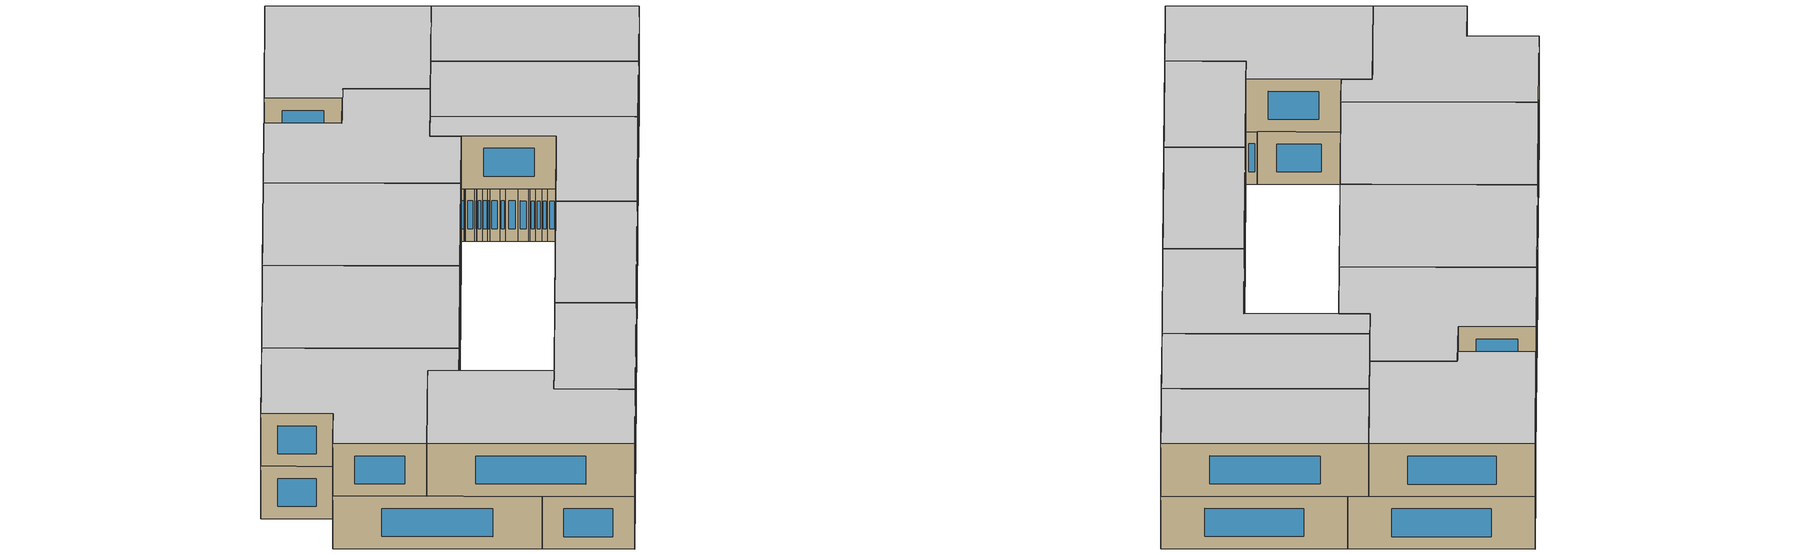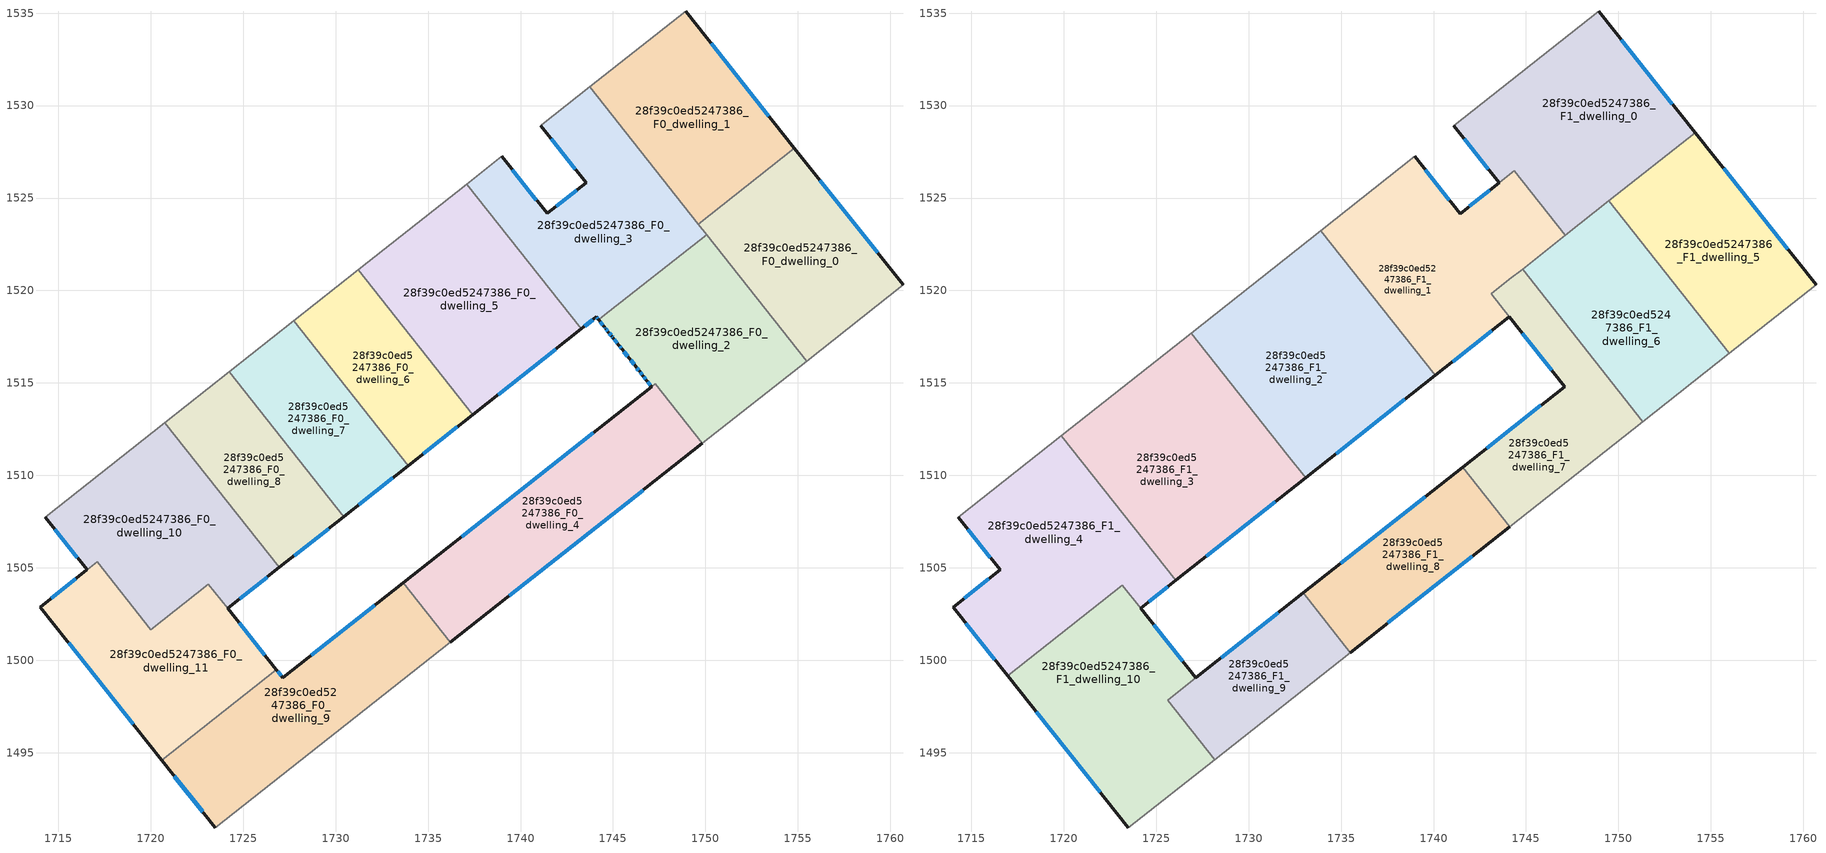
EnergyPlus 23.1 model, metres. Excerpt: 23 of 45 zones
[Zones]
28f39c0ed5247386_F0_dwelling_0
 floor ground (EU_floor_Construction): 1754.82,1527.69 1760.68,1520.31 1755.47,1516.19 1749.62,1523.59 z0
 wall outside (EU_wall_Construction): 1760.68,1520.31 1754.82,1527.69 z0:3
 wall adiabatic (EU_wall_Construction): 1755.47,1516.19 1760.68,1520.31 z0:3
 wall to 28f39c0ed5247386_F0_dwelling_1 (EU_wall_Construction): 1754.82,1527.69 1749.62,1523.59 z0:3
 wall to 28f39c0ed5247386_F0_dwelling_2 (EU_wall_Construction): 1750.07,1523.02 1755.47,1516.19 z0:3
 wall to 28f39c0ed5247386_F0_dwelling_3 (EU_wall_Construction): 1749.62,1523.59 1750.07,1523.02 z0:3
 window (EU_Window_Construction): 1759.31,1522.04 1756.19,1525.96 z0.7:2.3
 ceiling adiabatic (EU_roof_Construction): 1756,1516.61 1750.15,1524.01 1749.62,1523.59 1755.47,1516.19 z3
28f39c0ed5247386_F0_dwelling_1
 floor ground (EU_floor_Construction): 1748.93,1535.11 1754.82,1527.69 1749.62,1523.59 1743.75,1531.02 z0
 wall outside (EU_wall_Construction): 1754.82,1527.69 1748.93,1535.11 z0:3
 wall adiabatic (EU_wall_Construction): 1748.93,1535.11 1743.75,1531.02 z0:3
 wall to 28f39c0ed5247386_F0_dwelling_3 (EU_wall_Construction): 1743.75,1531.02 1749.62,1523.59 z0:3
 window (EU_Window_Construction): 1753.43,1529.44 1750.31,1533.37 z0.7:2.3
28f39c0ed5247386_F0_dwelling_10
 floor ground (EU_floor_Construction): 1720.76,1512.86 1726.95,1505.02 1724.16,1502.82 1723.13,1504.13 1720.01,1501.67 1717.12,1505.33 1716.56,1504.89 1714.29,1507.75 z0
 wall outside (EU_wall_Construction): 1714.29,1507.75 1716.56,1504.89 / 1724.16,1502.82 1726.95,1505.02 z0:3
 wall to 28f39c0ed5247386_F0_dwelling_11 (EU_wall_Construction): 1723.13,1504.13 1724.16,1502.82 / 1716.56,1504.89 1717.12,1505.33 1720.01,1501.67 1723.12,1504.12 z0:3
 wall adiabatic (EU_wall_Construction): 1720.76,1512.86 1714.29,1507.75 z0:3
 wall to 28f39c0ed5247386_F0_dwelling_8 (EU_wall_Construction): 1726.95,1505.02 1720.76,1512.86 z0:3
 window (EU_Window_Construction): 1714.82,1507.08 1716.03,1505.56 / 1724.82,1503.34 1726.3,1504.5 z0.7:2.3
28f39c0ed5247386_F0_dwelling_11
 floor ground (EU_floor_Construction): 1723.12,1504.12 1726.79,1499.5 1720.59,1494.6 1714.01,1502.88 1716.55,1504.88 1717.12,1505.33 1720.01,1501.67 z0
 wall outside (EU_wall_Construction): 1716.55,1504.88 1714.01,1502.88 1720.59,1494.6 / 1726.79,1499.5 1724.17,1502.82 z0:3
 wall to 28f39c0ed5247386_F0_dwelling_9 (EU_wall_Construction): 1720.59,1494.6 1726.79,1499.5 z0:3
 window (EU_Window_Construction): 1715.96,1504.41 1714.61,1503.35 / 1726.18,1500.28 1724.78,1502.04 / 1715.56,1500.94 1719.05,1496.55 z0.7:2.3
 roof outside (EU_roof_Construction): 1726.79,1499.5 1723.13,1504.13 1723.17,1504.06 z3
28f39c0ed5247386_F0_dwelling_2
 floor ground (EU_floor_Construction): 1750.07,1523.02 1755.47,1516.19 1749.83,1511.74 1747.28,1514.96 1747.09,1514.8 1746.81,1515.16 1746.62,1515.39 1746.44,1515.63 1746.25,1515.86 1746.22,1515.9 1745.88,1516.33 1745.5,1516.81 1745.31,1517.04 1744.99,1517.45 1744.94,1517.51 1744.75,1517.75 1744.6,1517.94 1744.57,1517.99 1744.53,1518.03 1744.23,1518.41 1744.43,1518.57 z0
 wall outside (EU_wall_Construction): 1744.23,1518.41 1744.53,1518.03 1744.57,1517.99 1744.6,1517.94 1744.75,1517.75 1744.94,1517.51 1744.99,1517.45 1745.31,1517.04 1745.5,1516.81 1745.88,1516.33 1746.22,1515.9 1746.25,1515.86 1746.44,1515.63 1746.62,1515.39 1746.81,1515.16 1747.09,1514.8 z0:3
 wall adiabatic (EU_wall_Construction): 1749.83,1511.74 1755.47,1516.19 z0:3
 wall to 28f39c0ed5247386_F0_dwelling_3 (EU_wall_Construction): 1750.07,1523.02 1744.43,1518.57 1744.23,1518.41 z0:3
 wall to 28f39c0ed5247386_F0_dwelling_4 (EU_wall_Construction): 1747.29,1514.96 1749.83,1511.74 / 1747.09,1514.8 1747.28,1514.96 z0:3
 window (EU_Window_Construction): 1745.06,1517.36 1745.24,1517.14 / 1744.95,1517.5 1744.98,1517.47 / 1744.8,1517.69 1744.9,1517.57 / 1744.64,1517.89 1744.72,1517.79 / 1744.57,1517.97 1744.59,1517.95 / 1744.3,1518.32 1744.46,1518.12 / 1746.88,1515.07 1747.02,1514.89 / 1746.67,1515.34 1746.77,1515.21 / 1746.48,1515.57 1746.58,1515.45 / 1746.29,1515.81 1746.39,1515.68 / 1745.96,1516.23 1746.14,1516 / 1745.59,1516.7 1745.79,1516.44 / 1745.36,1516.99 1745.46,1516.87 z0.7:2.3
28f39c0ed5247386_F0_dwelling_3
 floor ground (EU_floor_Construction): 1743.75,1531.02 1750.07,1523.02 1744.43,1518.58 1744.23,1518.41 1744.22,1518.42 1744.19,1518.46 1744.1,1518.57 1743.28,1517.92 1737.09,1525.76 1738.98,1527.25 1741.44,1524.16 1743.55,1525.82 1741.09,1528.92 1741.15,1528.97 z0
 wall outside (EU_wall_Construction): 1741.09,1528.92 1743.55,1525.82 1741.44,1524.16 1738.98,1527.25 / 1743.28,1517.92 1744.1,1518.57 1744.19,1518.46 1744.22,1518.42 1744.23,1518.41 z0:3
 wall adiabatic (EU_wall_Construction): 1743.75,1531.02 1741.15,1528.97 1741.09,1528.92 / 1738.98,1527.25 1737.09,1525.76 z0:3
 wall to 28f39c0ed5247386_F0_dwelling_5 (EU_wall_Construction): 1737.09,1525.76 1743.28,1517.92 z0:3
 window (EU_Window_Construction): 1740.86,1524.89 1739.56,1526.52 / 1743.05,1525.43 1741.93,1524.55 / 1741.67,1528.19 1742.97,1526.55 / 1744.12,1518.54 1744.17,1518.48 / 1743.47,1518.08 1743.91,1518.42 z0.7:2.3
28f39c0ed5247386_F0_dwelling_4
 floor ground (EU_floor_Construction): 1747.29,1514.96 1749.83,1511.74 1736.2,1500.97 1733.66,1504.19 1747.09,1514.8 z0
 wall outside (EU_wall_Construction): 1736.2,1500.97 1749.83,1511.74 / 1747.09,1514.8 1733.66,1504.19 z0:3
 wall to 28f39c0ed5247386_F0_dwelling_9 (EU_wall_Construction): 1733.66,1504.19 1736.2,1500.97 z0:3
 window (EU_Window_Construction): 1739.4,1503.5 1746.63,1509.21 / 1743.94,1512.31 1736.81,1506.68 z0.7:2.3
28f39c0ed5247386_F0_dwelling_5
 floor ground (EU_floor_Construction): 1737.09,1525.76 1743.28,1517.92 1737.4,1513.28 1731.22,1521.12 z0
 wall outside (EU_wall_Construction): 1737.4,1513.28 1743.28,1517.92 z0:3
 wall to 28f39c0ed5247386_F0_dwelling_6 (EU_wall_Construction): 1731.22,1521.12 1737.4,1513.28 z0:3
 wall adiabatic (EU_wall_Construction): 1737.09,1525.76 1731.22,1521.12 z0:3
 window (EU_Window_Construction): 1738.78,1514.37 1741.9,1516.83 z0.7:2.3
28f39c0ed5247386_F0_dwelling_6
 floor ground (EU_floor_Construction): 1731.22,1521.12 1737.4,1513.28 1733.92,1510.53 1727.73,1518.36 z0
 wall outside (EU_wall_Construction): 1733.92,1510.53 1737.4,1513.28 z0:3
 wall to 28f39c0ed5247386_F0_dwelling_7 (EU_wall_Construction): 1727.73,1518.36 1733.92,1510.53 z0:3
 wall adiabatic (EU_wall_Construction): 1731.22,1521.12 1727.73,1518.36 z0:3
 window (EU_Window_Construction): 1734.74,1511.17 1736.59,1512.63 z0.7:2.3
28f39c0ed5247386_F0_dwelling_7
 floor ground (EU_floor_Construction): 1727.73,1518.36 1733.92,1510.53 1730.43,1507.78 1724.25,1515.61 z0
 wall outside (EU_wall_Construction): 1730.43,1507.78 1733.92,1510.53 z0:3
 wall to 28f39c0ed5247386_F0_dwelling_8 (EU_wall_Construction): 1724.25,1515.61 1730.43,1507.78 z0:3
 wall adiabatic (EU_wall_Construction): 1727.73,1518.36 1724.25,1515.61 z0:3
 window (EU_Window_Construction): 1731.25,1508.42 1733.1,1509.88 z0.7:2.3
28f39c0ed5247386_F0_dwelling_8
 floor ground (EU_floor_Construction): 1724.25,1515.61 1730.43,1507.78 1726.95,1505.02 1720.76,1512.86 z0
 wall outside (EU_wall_Construction): 1726.95,1505.02 1730.43,1507.78 z0:3
 wall adiabatic (EU_wall_Construction): 1724.25,1515.61 1720.76,1512.86 z0:3
 window (EU_Window_Construction): 1727.77,1505.67 1729.62,1507.13 z0.7:2.3
28f39c0ed5247386_F0_dwelling_9
 floor ground (EU_floor_Construction): 1733.66,1504.19 1736.2,1500.97 1723.5,1490.94 1720.59,1494.6 1726.79,1499.5 1727.15,1499.05 z0
 wall outside (EU_wall_Construction): 1720.59,1494.6 1723.5,1490.94 / 1733.66,1504.19 1727.15,1499.05 1726.79,1499.5 z0:3
 wall adiabatic (EU_wall_Construction): 1723.5,1490.94 1736.2,1500.97 z0:3
 window (EU_Window_Construction): 1721.27,1493.74 1722.82,1491.8 / 1727.07,1499.16 1726.88,1499.4 / 1732.13,1502.99 1728.68,1500.26 z0.7:2.3
 ceiling adiabatic (EU_roof_Construction): 1732.96,1503.64 1727.15,1499.05 1725.62,1497.84 z3
28f39c0ed5247386_F1_dwelling_0
 floor to 28f39c0ed5247386_F0_dwelling_1 (EU_floor_Construction): 1748.93,1535.11 1754.15,1528.53 1748.96,1524.43 1743.75,1531.02 z3
 floor to 28f39c0ed5247386_F0_dwelling_3 (EU_floor_Construction): 1743.75,1531.02 1748.96,1524.43 1747.13,1522.98 1744.38,1526.46 1741.44,1524.16 1743.55,1525.82 1741.09,1528.92 z3
 wall outside (EU_wall_Construction): 1741.09,1528.92 1743.55,1525.82 1741.44,1524.16 / 1754.15,1528.53 1748.93,1535.11 z3:6
 wall adiabatic (EU_wall_Construction): 1748.93,1535.11 1741.09,1528.92 z3:6
 wall to 28f39c0ed5247386_F1_dwelling_1 (EU_wall_Construction): 1741.44,1524.16 1744.38,1526.46 1747.13,1522.98 z3:6
 wall to 28f39c0ed5247386_F1_dwelling_5 (EU_wall_Construction): 1749.49,1524.85 1754.15,1528.53 z3:6
 wall to 28f39c0ed5247386_F1_dwelling_6 (EU_wall_Construction): 1747.13,1522.98 1749.49,1524.85 z3:6
 window (EU_Window_Construction): 1741.67,1528.19 1742.97,1526.55 / 1752.92,1530.08 1750.15,1533.56 / 1743.05,1525.43 1741.94,1524.55 z3.7:5.3
 ceiling to 28f39c0ed5247386_F2_dwelling_0 (EU_floor_Construction): 1754.15,1528.53 1748.93,1535.11 1741.09,1528.92 1743.55,1525.82 1741.44,1524.16 1744.38,1526.46 1747.13,1522.98 z6
28f39c0ed5247386_F1_dwelling_1
 floor to 28f39c0ed5247386_F0_dwelling_5 (EU_floor_Construction): 1737.09,1525.76 1743.28,1517.92 1740.1,1515.41 1733.91,1523.24 z3
 floor to 28f39c0ed5247386_F0_dwelling_3 (EU_floor_Construction): 1744.38,1526.46 1747.13,1522.98 1744.1,1520.59 1743.12,1519.81 1744.1,1518.57 1743.28,1517.92 1737.09,1525.76 1738.98,1527.25 1741.44,1524.16 z3
 wall outside (EU_wall_Construction): 1741.44,1524.16 1738.98,1527.25 / 1740.1,1515.41 1744.1,1518.57 z3:6
 wall adiabatic (EU_wall_Construction): 1738.98,1527.25 1733.91,1523.24 z3:6
 wall to 28f39c0ed5247386_F1_dwelling_7 (EU_wall_Construction): 1744.1,1518.57 1743.12,1519.81 1744.1,1520.59 / 1744.11,1520.6 1744.81,1521.16 z3:6
 wall to 28f39c0ed5247386_F1_dwelling_2 (EU_wall_Construction): 1733.91,1523.24 1740.1,1515.41 z3:6
 wall to 28f39c0ed5247386_F1_dwelling_6 (EU_wall_Construction): 1744.81,1521.16 1747.13,1522.98 z3:6
 window (EU_Window_Construction): 1740.86,1524.89 1739.56,1526.52 / 1741.04,1516.15 1743.16,1517.83 z3.7:5.3
 ceiling to 28f39c0ed5247386_F2_dwelling_1 (EU_floor_Construction): 1744.1,1518.57 1743.12,1519.81 1744.1,1520.59 1747.13,1522.98 1744.38,1526.46 1741.44,1524.16 1738.98,1527.25 1733.91,1523.24 1740.1,1515.41 z6
28f39c0ed5247386_F1_dwelling_10
 floor to 28f39c0ed5247386_F0_dwelling_11 (EU_floor_Construction): 1723.17,1504.06 1726.79,1499.5 1720.59,1494.6 1716.97,1499.16 z3
 floor to 28f39c0ed5247386_F0_dwelling_9 (EU_floor_Construction): 1727.15,1499.05 1725.62,1497.84 1728.16,1494.62 1723.5,1490.94 1720.59,1494.6 1726.79,1499.5 z3
 wall outside (EU_wall_Construction): 1716.97,1499.16 1723.5,1490.94 / 1727.15,1499.05 1724.17,1502.82 z3:6
 wall adiabatic (EU_wall_Construction): 1723.5,1490.94 1728.16,1494.62 z3:6
 wall to 28f39c0ed5247386_F1_dwelling_4 (EU_wall_Construction): 1724.16,1502.82 1723.18,1504.06 / 1723.17,1504.06 1716.97,1499.16 z3:6
 wall to 28f39c0ed5247386_F1_dwelling_9 (EU_wall_Construction): 1728.16,1494.62 1725.62,1497.84 1727.15,1499.05 z3:6
 window (EU_Window_Construction): 1718.5,1497.23 1721.97,1492.87 / 1726.45,1499.94 1724.87,1501.93 z3.7:5.3
 ceiling to 28f39c0ed5247386_F2_dwelling_10 (EU_floor_Construction): 1728.16,1494.62 1725.62,1497.84 1727.15,1499.05 1723.17,1504.06 1716.97,1499.16 1723.5,1490.94 z6
28f39c0ed5247386_F1_dwelling_2
 floor to 28f39c0ed5247386_F0_dwelling_6 (EU_floor_Construction): 1731.22,1521.11 1737.4,1513.28 1733.92,1510.53 1727.73,1518.36 z3
 floor to 28f39c0ed5247386_F0_dwelling_5 (EU_floor_Construction): 1733.91,1523.24 1740.1,1515.41 1737.4,1513.28 1731.22,1521.11 z3
 floor to 28f39c0ed5247386_F0_dwelling_7 (EU_floor_Construction): 1727.73,1518.36 1733.92,1510.53 1733.09,1509.87 1726.89,1517.7 z3
 wall outside (EU_wall_Construction): 1733.09,1509.87 1740.1,1515.41 z3:6
 wall adiabatic (EU_wall_Construction): 1733.91,1523.24 1726.89,1517.7 z3:6
 wall to 28f39c0ed5247386_F1_dwelling_3 (EU_wall_Construction): 1726.89,1517.7 1732.1,1511.12 / 1732.1,1511.11 1733.08,1509.87 z3:6
 window (EU_Window_Construction): 1734.73,1511.17 1738.45,1514.11 z3.7:5.3
 ceiling to 28f39c0ed5247386_F2_dwelling_2 (EU_floor_Construction): 1740.1,1515.41 1733.91,1523.24 1726.89,1517.7 1733.09,1509.87 z6
28f39c0ed5247386_F1_dwelling_3
 floor to 28f39c0ed5247386_F0_dwelling_7 (EU_floor_Construction): 1726.89,1517.7 1733.08,1509.87 1730.43,1507.78 1724.25,1515.61 z3
 floor to 28f39c0ed5247386_F0_dwelling_8 (EU_floor_Construction): 1724.25,1515.61 1730.43,1507.78 1726.95,1505.02 1720.76,1512.86 z3
 floor to 28f39c0ed5247386_F0_dwelling_10 (EU_floor_Construction): 1720.76,1512.86 1726.95,1505.02 1726.07,1504.32 1719.88,1512.16 z3
 wall outside (EU_wall_Construction): 1726.07,1504.32 1733.08,1509.87 z3:6
 wall adiabatic (EU_wall_Construction): 1726.89,1517.7 1719.88,1512.16 z3:6
 wall to 28f39c0ed5247386_F1_dwelling_4 (EU_wall_Construction): 1719.88,1512.16 1726.07,1504.32 z3:6
 window (EU_Window_Construction): 1727.71,1505.63 1731.44,1508.57 z3.7:5.3
 ceiling to 28f39c0ed5247386_F2_dwelling_3 (EU_floor_Construction): 1733.08,1509.87 1726.89,1517.7 1719.88,1512.16 1726.07,1504.32 z6
28f39c0ed5247386_F1_dwelling_4
 floor to 28f39c0ed5247386_F0_dwelling_10 (EU_floor_Construction): 1719.88,1512.16 1726.07,1504.32 1724.16,1502.82 1723.13,1504.13 1720.01,1501.67 1717.12,1505.33 1716.56,1504.89 1714.29,1507.75 z3
 floor to 28f39c0ed5247386_F0_dwelling_11 (EU_floor_Construction): 1723.13,1504.13 1723.17,1504.06 1716.97,1499.16 1714.01,1502.88 1716.58,1504.91 1717.12,1505.33 1720.01,1501.67 z3
 wall outside (EU_wall_Construction): 1714.29,1507.75 1716.56,1504.89 1714.01,1502.88 1716.97,1499.16 / 1724.16,1502.82 1726.07,1504.32 z3:6
 wall adiabatic (EU_wall_Construction): 1719.88,1512.16 1714.29,1507.75 z3:6
 window (EU_Window_Construction): 1714.71,1502.01 1716.28,1500.03 / 1715.96,1504.42 1714.61,1503.35 / 1714.82,1507.08 1716.03,1505.56 / 1724.61,1503.17 1725.62,1503.97 z3.7:5.3
 ceiling to 28f39c0ed5247386_F2_dwelling_4 (EU_floor_Construction): 1724.16,1502.82 1726.07,1504.32 1719.88,1512.16 1714.29,1507.75 1716.56,1504.89 1714.01,1502.88 1716.97,1499.16 1723.18,1504.06 z6
28f39c0ed5247386_F1_dwelling_5
 floor to 28f39c0ed5247386_F0_dwelling_0 (EU_floor_Construction): 1754.82,1527.69 1760.68,1520.31 1756,1516.61 1750.15,1524.01 z3
 floor to 28f39c0ed5247386_F0_dwelling_1 (EU_floor_Construction): 1754.15,1528.53 1754.82,1527.69 1750.15,1524.01 1749.49,1524.85 z3
 wall outside (EU_wall_Construction): 1760.68,1520.31 1754.15,1528.53 z3:6
 wall adiabatic (EU_wall_Construction): 1756,1516.61 1760.68,1520.31 z3:6
 wall to 28f39c0ed5247386_F1_dwelling_6 (EU_wall_Construction): 1749.49,1524.85 1756,1516.61 z3:6
 window (EU_Window_Construction): 1759.15,1522.24 1755.69,1526.6 z3.7:5.3
 ceiling to 28f39c0ed5247386_F2_dwelling_5 (EU_floor_Construction): 1760.68,1520.31 1754.15,1528.53 1749.49,1524.85 1756,1516.61 z6
28f39c0ed5247386_F1_dwelling_6
 floor to 28f39c0ed5247386_F0_dwelling_2 (EU_floor_Construction): 1750.07,1523.02 1755.47,1516.19 1751.32,1512.91 1745.92,1519.75 z3
 floor to 28f39c0ed5247386_F0_dwelling_1 (EU_floor_Construction): 1749.49,1524.85 1750.15,1524.01 1749.62,1523.59 1748.96,1524.43 z3
 floor to 28f39c0ed5247386_F0_dwelling_3 (EU_floor_Construction): 1748.96,1524.43 1750.07,1523.02 1745.92,1519.75 1744.81,1521.16 z3
 floor adiabatic (EU_floor_Construction): 1750.15,1524.01 1756,1516.61 1755.47,1516.19 1749.62,1523.59 z3
 wall adiabatic (EU_wall_Construction): 1751.32,1512.91 1756,1516.61 z3:6
 wall to 28f39c0ed5247386_F1_dwelling_7 (EU_wall_Construction): 1744.81,1521.16 1751.32,1512.91 z3:6
 ceiling to 28f39c0ed5247386_F2_dwelling_6 (EU_floor_Construction): 1756,1516.61 1749.49,1524.85 1744.81,1521.16 1751.32,1512.91 z6
28f39c0ed5247386_F1_dwelling_7
 floor to 28f39c0ed5247386_F0_dwelling_3 (EU_floor_Construction): 1744.81,1521.16 1745.92,1519.75 1744.43,1518.58 1744.23,1518.41 1744.22,1518.42 1744.2,1518.45 1743.12,1519.81 1744.1,1520.59 z3
 floor to 28f39c0ed5247386_F0_dwelling_2 (EU_floor_Construction): 1745.92,1519.75 1751.32,1512.91 1749.83,1511.74 1747.28,1514.96 1747.09,1514.8 1746.09,1516.06 1745.88,1516.33 1745.5,1516.81 1745.31,1517.04 1744.99,1517.45 1744.96,1517.49 1744.75,1517.75 1744.7,1517.82 1744.47,1518.11 1744.23,1518.41 1744.43,1518.57 z3
 floor to 28f39c0ed5247386_F0_dwelling_4 (EU_floor_Construction): 1747.29,1514.96 1749.83,1511.74 1744.13,1507.23 1741.58,1510.45 1747.09,1514.8 z3
 wall outside (EU_wall_Construction): 1744.1,1518.57 1747.09,1514.8 1741.58,1510.45 z3:6
 wall adiabatic (EU_wall_Construction): 1744.13,1507.23 1751.32,1512.91 z3:6
 wall to 28f39c0ed5247386_F1_dwelling_8 (EU_wall_Construction): 1741.58,1510.45 1744.13,1507.23 z3:6
 window (EU_Window_Construction): 1745.8,1513.78 1742.88,1511.48 / 1744.81,1517.68 1746.39,1515.69 z3.7:5.3
 ceiling to 28f39c0ed5247386_F2_dwelling_7 (EU_floor_Construction): 1751.32,1512.91 1744.81,1521.16 1744.1,1520.59 1743.12,1519.81 1747.09,1514.8 1741.58,1510.45 1744.13,1507.23 z6
28f39c0ed5247386_F1_dwelling_8
 floor to 28f39c0ed5247386_F0_dwelling_4 (EU_floor_Construction): 1741.58,1510.45 1744.13,1507.23 1736.2,1500.97 1733.66,1504.19 z3
 floor to 28f39c0ed5247386_F0_dwelling_9 (EU_floor_Construction): 1733.66,1504.19 1736.2,1500.97 1735.5,1500.42 1732.96,1503.64 z3
 wall outside (EU_wall_Construction): 1735.5,1500.42 1744.13,1507.23 / 1741.58,1510.45 1732.96,1503.64 z3:6
 wall to 28f39c0ed5247386_F1_dwelling_9 (EU_wall_Construction): 1732.96,1503.64 1735.5,1500.42 z3:6
 window (EU_Window_Construction): 1737.53,1502.02 1742.1,1505.63 / 1739.56,1508.85 1734.98,1505.24 z3.7:5.3
 ceiling to 28f39c0ed5247386_F2_dwelling_8 (EU_floor_Construction): 1744.13,1507.23 1741.58,1510.45 1732.96,1503.64 1735.5,1500.42 z6
28f39c0ed5247386_F1_dwelling_9
 floor to 28f39c0ed5247386_F0_dwelling_9 (EU_floor_Construction): 1732.96,1503.64 1735.5,1500.42 1728.16,1494.62 1725.62,1497.84 z3
 wall outside (EU_wall_Construction): 1732.96,1503.64 1727.16,1499.06 z3:6
 wall adiabatic (EU_wall_Construction): 1728.16,1494.62 1735.5,1500.42 z3:6
 window (EU_Window_Construction): 1731.6,1502.57 1728.52,1500.13 z3.7:5.3
 ceiling to 28f39c0ed5247386_F2_dwelling_9 (EU_floor_Construction): 1735.5,1500.42 1732.96,1503.64 1725.62,1497.84 1728.16,1494.62 z6
[Building]
EU S2 Campaign: North Axis=0; Terrain=City; Solar Distribution=FullExterior
[Site:Location]
Budapest.Ferenc.Liszt.Intl.AP: Latitude=47.437; Longitude=19.256; Time Zone=1; Elevation=185
[SizingPeriod:WeatherFileDays]
AnnualSizingPeriod: Begin Month=1; Begin Day of Month=1; End Month=12; End Day of Month=31; Day of Week for Start Day=Monday; Use Weather File Daylight Saving Period=No; Use Weather File Rain and Snow Indicators=No
[MATERIAL]
EU_InternalMass_Material: Roughness=MediumRough; Thickness=0.1; Conductivity=1; Density=1800; Specific Heat=900; Thermal Absorptance=0.9; Solar Absorptance=0.7; Visible Absorptance=0.7
[MATERIAL:NOMASS] Roughness=MediumRough; Thermal Absorptance=0.9; Solar Absorptance=0.7; Visible Absorptance=0.7
Name | Thermal Resistance
EU_wall_NoMass | 0.832559
EU_roof_NoMass | 1.39638
EU_floor_NoMass | 0.872794
[WINDOWMATERIAL:SIMPLEGLAZINGSYSTEM]
EU_Window_SimpleGlazing: UFactor=2.79869; Solar Heat Gain Coefficient=0.75; Visible Transmittance=0.75
[CONSTRUCTION]
EU_wall_Construction: EU_wall_NoMass
EU_roof_Construction: EU_roof_NoMass
EU_floor_Construction: EU_floor_NoMass
EU_Window_Construction: EU_Window_SimpleGlazing
EU_InternalMass_Construction: EU_InternalMass_Material
[ZONE] Type=1; Multiplier=1; Ceiling Height=autocalculate; Floor Area=autocalculate; Part of Total Floor Area=Yes
Name | Volume
28f39c0ed5247386_F0_dwelling_0 | 187.736
28f39c0ed5247386_F1_dwelling_0 | 237.752
28f39c0ed5247386_F0_dwelling_1 | 187.724
28f39c0ed5247386_F1_dwelling_1 | 237.028
28f39c0ed5247386_F0_dwelling_10 | 213.334
28f39c0ed5247386_F1_dwelling_10 | 224.947
28f39c0ed5247386_F0_dwelling_11 | 195.302
28f39c0ed5247386_F0_dwelling_2 | 191.256
28f39c0ed5247386_F1_dwelling_2 | 267.759
28f39c0ed5247386_F0_dwelling_3 | 226.883
28f39c0ed5247386_F1_dwelling_3 | 267.827
28f39c0ed5247386_F0_dwelling_4 | 214.042
28f39c0ed5247386_F1_dwelling_4 | 236.837
28f39c0ed5247386_F0_dwelling_5 | 224.351
28f39c0ed5247386_F1_dwelling_5 | 187.764
28f39c0ed5247386_F0_dwelling_6 | 132.999
28f39c0ed5247386_F1_dwelling_6 | 187.7
28f39c0ed5247386_F0_dwelling_7 | 133.003
28f39c0ed5247386_F1_dwelling_7 | 154.374
28f39c0ed5247386_F0_dwelling_8 | 133.034
28f39c0ed5247386_F1_dwelling_8 | 135.409
28f39c0ed5247386_F0_dwelling_9 | 213.03
28f39c0ed5247386_F1_dwelling_9 | 115.105
[INTERNALMASS] Construction=EU_InternalMass_Construction
Name | Zone or ZoneList | Surface Area
28f39c0ed5247386_F0_dwelling_0_EU_InternalMass | 28f39c0ed5247386_F0_dwelling_0 | 62.5787
28f39c0ed5247386_F0_dwelling_1_EU_InternalMass | 28f39c0ed5247386_F0_dwelling_1 | 62.5737
28f39c0ed5247386_F0_dwelling_2_EU_InternalMass | 28f39c0ed5247386_F0_dwelling_2 | 63.7496
28f39c0ed5247386_F0_dwelling_3_EU_InternalMass | 28f39c0ed5247386_F0_dwelling_3 | 75.6424
28f39c0ed5247386_F0_dwelling_4_EU_InternalMass | 28f39c0ed5247386_F0_dwelling_4 | 71.3488
28f39c0ed5247386_F0_dwelling_5_EU_InternalMass | 28f39c0ed5247386_F0_dwelling_5 | 74.7881
28f39c0ed5247386_F0_dwelling_6_EU_InternalMass | 28f39c0ed5247386_F0_dwelling_6 | 44.3332
28f39c0ed5247386_F0_dwelling_7_EU_InternalMass | 28f39c0ed5247386_F0_dwelling_7 | 44.3345
28f39c0ed5247386_F0_dwelling_8_EU_InternalMass | 28f39c0ed5247386_F0_dwelling_8 | 44.3446
28f39c0ed5247386_F0_dwelling_9_EU_InternalMass | 28f39c0ed5247386_F0_dwelling_9 | 71.0119
28f39c0ed5247386_F0_dwelling_10_EU_InternalMass | 28f39c0ed5247386_F0_dwelling_10 | 71.1114
28f39c0ed5247386_F0_dwelling_11_EU_InternalMass | 28f39c0ed5247386_F0_dwelling_11 | 65.1144
28f39c0ed5247386_F1_dwelling_0_EU_InternalMass | 28f39c0ed5247386_F1_dwelling_0 | 79.2555
28f39c0ed5247386_F1_dwelling_1_EU_InternalMass | 28f39c0ed5247386_F1_dwelling_1 | 79.0077
28f39c0ed5247386_F1_dwelling_2_EU_InternalMass | 28f39c0ed5247386_F1_dwelling_2 | 89.2789
28f39c0ed5247386_F1_dwelling_3_EU_InternalMass | 28f39c0ed5247386_F1_dwelling_3 | 89.2784
28f39c0ed5247386_F1_dwelling_4_EU_InternalMass | 28f39c0ed5247386_F1_dwelling_4 | 78.9445
28f39c0ed5247386_F1_dwelling_5_EU_InternalMass | 28f39c0ed5247386_F1_dwelling_5 | 62.5881
28f39c0ed5247386_F1_dwelling_6_EU_InternalMass | 28f39c0ed5247386_F1_dwelling_6 | 62.5668
28f39c0ed5247386_F1_dwelling_7_EU_InternalMass | 28f39c0ed5247386_F1_dwelling_7 | 51.4585
28f39c0ed5247386_F1_dwelling_8_EU_InternalMass | 28f39c0ed5247386_F1_dwelling_8 | 45.1361
28f39c0ed5247386_F1_dwelling_9_EU_InternalMass | 28f39c0ed5247386_F1_dwelling_9 | 38.3924
28f39c0ed5247386_F1_dwelling_10_EU_InternalMass | 28f39c0ed5247386_F1_dwelling_10 | 74.9993
[OTHEREQUIPMENT] Fuel Type=Electricity; Design Level Calculation Method=Watts/Area; Power per Zone Floor Area=1; Fraction Latent=0; Fraction Radiant=0; Fraction Lost=0; Carbon Dioxide Generation Rate=0; EndUse Subcategory=EU_Step8_InternalGains
Name | Zone or ZoneList or Space or SpaceList | Schedule
EU_Step8_InternalGain_28f39c0ed5247386_F0_dwelling_0_f000 | 28f39c0ed5247386_F0_dwelling_0 | EU_Step8_GainSchedule_28f39c0ed5247386_F0_dwelling_0_f000
EU_Step8_InternalGain_28f39c0ed5247386_F0_dwelling_1_f000 | 28f39c0ed5247386_F0_dwelling_1 | EU_Step8_GainSchedule_28f39c0ed5247386_F0_dwelling_1_f000
EU_Step8_InternalGain_28f39c0ed5247386_F0_dwelling_2_f000 | 28f39c0ed5247386_F0_dwelling_2 | EU_Step8_GainSchedule_28f39c0ed5247386_F0_dwelling_2_f000
EU_Step8_InternalGain_28f39c0ed5247386_F0_dwelling_3_f000 | 28f39c0ed5247386_F0_dwelling_3 | EU_Step8_GainSchedule_28f39c0ed5247386_F0_dwelling_3_f000
EU_Step8_InternalGain_28f39c0ed5247386_F0_dwelling_4_f000 | 28f39c0ed5247386_F0_dwelling_4 | EU_Step8_GainSchedule_28f39c0ed5247386_F0_dwelling_4_f000
EU_Step8_InternalGain_28f39c0ed5247386_F0_dwelling_5_f000 | 28f39c0ed5247386_F0_dwelling_5 | EU_Step8_GainSchedule_28f39c0ed5247386_F0_dwelling_5_f000
EU_Step8_InternalGain_28f39c0ed5247386_F0_dwelling_6_f000 | 28f39c0ed5247386_F0_dwelling_6 | EU_Step8_GainSchedule_28f39c0ed5247386_F0_dwelling_6_f000
EU_Step8_InternalGain_28f39c0ed5247386_F0_dwelling_7_f000 | 28f39c0ed5247386_F0_dwelling_7 | EU_Step8_GainSchedule_28f39c0ed5247386_F0_dwelling_7_f000
EU_Step8_InternalGain_28f39c0ed5247386_F0_dwelling_8_f000 | 28f39c0ed5247386_F0_dwelling_8 | EU_Step8_GainSchedule_28f39c0ed5247386_F0_dwelling_8_f000
EU_Step8_InternalGain_28f39c0ed5247386_F0_dwelling_9_f000 | 28f39c0ed5247386_F0_dwelling_9 | EU_Step8_GainSchedule_28f39c0ed5247386_F0_dwelling_9_f000
EU_Step8_InternalGain_28f39c0ed5247386_F0_dwelling_10_f000 | 28f39c0ed5247386_F0_dwelling_10 | EU_Step8_GainSchedule_28f39c0ed5247386_F0_dwelling_10_f000
EU_Step8_InternalGain_28f39c0ed5247386_F0_dwelling_11_f000 | 28f39c0ed5247386_F0_dwelling_11 | EU_Step8_GainSchedule_28f39c0ed5247386_F0_dwelling_11_f000
EU_Step8_InternalGain_28f39c0ed5247386_F1_dwelling_0_f000 | 28f39c0ed5247386_F1_dwelling_0 | EU_Step8_GainSchedule_28f39c0ed5247386_F1_dwelling_0_f000
EU_Step8_InternalGain_28f39c0ed5247386_F1_dwelling_1_f000 | 28f39c0ed5247386_F1_dwelling_1 | EU_Step8_GainSchedule_28f39c0ed5247386_F1_dwelling_1_f000
EU_Step8_InternalGain_28f39c0ed5247386_F1_dwelling_2_f000 | 28f39c0ed5247386_F1_dwelling_2 | EU_Step8_GainSchedule_28f39c0ed5247386_F1_dwelling_2_f000
EU_Step8_InternalGain_28f39c0ed5247386_F1_dwelling_3_f000 | 28f39c0ed5247386_F1_dwelling_3 | EU_Step8_GainSchedule_28f39c0ed5247386_F1_dwelling_3_f000
EU_Step8_InternalGain_28f39c0ed5247386_F1_dwelling_4_f000 | 28f39c0ed5247386_F1_dwelling_4 | EU_Step8_GainSchedule_28f39c0ed5247386_F1_dwelling_4_f000
EU_Step8_InternalGain_28f39c0ed5247386_F1_dwelling_5_f000 | 28f39c0ed5247386_F1_dwelling_5 | EU_Step8_GainSchedule_28f39c0ed5247386_F1_dwelling_5_f000
EU_Step8_InternalGain_28f39c0ed5247386_F1_dwelling_6_f000 | 28f39c0ed5247386_F1_dwelling_6 | EU_Step8_GainSchedule_28f39c0ed5247386_F1_dwelling_6_f000
EU_Step8_InternalGain_28f39c0ed5247386_F1_dwelling_7_f000 | 28f39c0ed5247386_F1_dwelling_7 | EU_Step8_GainSchedule_28f39c0ed5247386_F1_dwelling_7_f000
EU_Step8_InternalGain_28f39c0ed5247386_F1_dwelling_8_f000 | 28f39c0ed5247386_F1_dwelling_8 | EU_Step8_GainSchedule_28f39c0ed5247386_F1_dwelling_8_f000
EU_Step8_InternalGain_28f39c0ed5247386_F1_dwelling_9_f000 | 28f39c0ed5247386_F1_dwelling_9 | EU_Step8_GainSchedule_28f39c0ed5247386_F1_dwelling_9_f000
EU_Step8_InternalGain_28f39c0ed5247386_F1_dwelling_10_f000 | 28f39c0ed5247386_F1_dwelling_10 | EU_Step8_GainSchedule_28f39c0ed5247386_F1_dwelling_10_f000
[ZONEVENTILATION:DESIGNFLOWRATE] Schedule=EU_AlwaysOn; Design Flow Rate Calculation Method=AirChanges/Hour; Air Changes per Hour=0.475469; Ventilation Type=Natural; Fan Pressure Rise=0; Fan Total Efficiency=1; Constant Term Coefficient=1; Temperature Term Coefficient=0; Velocity Term Coefficient=0; Velocity Squared Term Coefficient=0; Minimum Indoor Temperature=-100; Maximum Indoor Temperature=100; Delta Temperature=-100; Minimum Outdoor Temperature=-100; Maximum Outdoor Temperature=100; Maximum Wind Speed=40
Name | Zone or ZoneList or Space or SpaceList
EU_ConstantAir_28f39c0ed5247386_F0_dwelling_0 | 28f39c0ed5247386_F0_dwelling_0
EU_ConstantAir_28f39c0ed5247386_F0_dwelling_1 | 28f39c0ed5247386_F0_dwelling_1
EU_ConstantAir_28f39c0ed5247386_F0_dwelling_2 | 28f39c0ed5247386_F0_dwelling_2
EU_ConstantAir_28f39c0ed5247386_F0_dwelling_3 | 28f39c0ed5247386_F0_dwelling_3
EU_ConstantAir_28f39c0ed5247386_F0_dwelling_4 | 28f39c0ed5247386_F0_dwelling_4
EU_ConstantAir_28f39c0ed5247386_F0_dwelling_5 | 28f39c0ed5247386_F0_dwelling_5
EU_ConstantAir_28f39c0ed5247386_F0_dwelling_6 | 28f39c0ed5247386_F0_dwelling_6
EU_ConstantAir_28f39c0ed5247386_F0_dwelling_7 | 28f39c0ed5247386_F0_dwelling_7
EU_ConstantAir_28f39c0ed5247386_F0_dwelling_8 | 28f39c0ed5247386_F0_dwelling_8
EU_ConstantAir_28f39c0ed5247386_F0_dwelling_9 | 28f39c0ed5247386_F0_dwelling_9
EU_ConstantAir_28f39c0ed5247386_F0_dwelling_10 | 28f39c0ed5247386_F0_dwelling_10
EU_ConstantAir_28f39c0ed5247386_F0_dwelling_11 | 28f39c0ed5247386_F0_dwelling_11
EU_ConstantAir_28f39c0ed5247386_F1_dwelling_0 | 28f39c0ed5247386_F1_dwelling_0
EU_ConstantAir_28f39c0ed5247386_F1_dwelling_1 | 28f39c0ed5247386_F1_dwelling_1
EU_ConstantAir_28f39c0ed5247386_F1_dwelling_2 | 28f39c0ed5247386_F1_dwelling_2
EU_ConstantAir_28f39c0ed5247386_F1_dwelling_3 | 28f39c0ed5247386_F1_dwelling_3
EU_ConstantAir_28f39c0ed5247386_F1_dwelling_4 | 28f39c0ed5247386_F1_dwelling_4
EU_ConstantAir_28f39c0ed5247386_F1_dwelling_5 | 28f39c0ed5247386_F1_dwelling_5
EU_ConstantAir_28f39c0ed5247386_F1_dwelling_6 | 28f39c0ed5247386_F1_dwelling_6
EU_ConstantAir_28f39c0ed5247386_F1_dwelling_7 | 28f39c0ed5247386_F1_dwelling_7
EU_ConstantAir_28f39c0ed5247386_F1_dwelling_8 | 28f39c0ed5247386_F1_dwelling_8
EU_ConstantAir_28f39c0ed5247386_F1_dwelling_9 | 28f39c0ed5247386_F1_dwelling_9
EU_ConstantAir_28f39c0ed5247386_F1_dwelling_10 | 28f39c0ed5247386_F1_dwelling_10
[HVACTEMPLATE:THERMOSTAT] Constant Heating Setpoint=20; Constant Cooling Setpoint=50
EU_HeatOnly_28f39c0ed5247386_F0_dwelling_0; EU_HeatOnly_28f39c0ed5247386_F0_dwelling_1; EU_HeatOnly_28f39c0ed5247386_F0_dwelling_2; EU_HeatOnly_28f39c0ed5247386_F0_dwelling_3; EU_HeatOnly_28f39c0ed5247386_F0_dwelling_4; EU_HeatOnly_28f39c0ed5247386_F0_dwelling_5; EU_HeatOnly_28f39c0ed5247386_F0_dwelling_6; EU_HeatOnly_28f39c0ed5247386_F0_dwelling_7; EU_HeatOnly_28f39c0ed5247386_F0_dwelling_8; EU_HeatOnly_28f39c0ed5247386_F0_dwelling_9; EU_HeatOnly_28f39c0ed5247386_F0_dwelling_10; EU_HeatOnly_28f39c0ed5247386_F0_dwelling_11; EU_HeatOnly_28f39c0ed5247386_F1_dwelling_0; EU_HeatOnly_28f39c0ed5247386_F1_dwelling_1; EU_HeatOnly_28f39c0ed5247386_F1_dwelling_2; EU_HeatOnly_28f39c0ed5247386_F1_dwelling_3; EU_HeatOnly_28f39c0ed5247386_F1_dwelling_4; EU_HeatOnly_28f39c0ed5247386_F1_dwelling_5; EU_HeatOnly_28f39c0ed5247386_F1_dwelling_6; EU_HeatOnly_28f39c0ed5247386_F1_dwelling_7; EU_HeatOnly_28f39c0ed5247386_F1_dwelling_8; EU_HeatOnly_28f39c0ed5247386_F1_dwelling_9; EU_HeatOnly_28f39c0ed5247386_F1_dwelling_10; EU_HeatOnly_28f39c0ed5247386_F2_dwelling_0; EU_HeatOnly_28f39c0ed5247386_F2_dwelling_1; EU_HeatOnly_28f39c0ed5247386_F2_dwelling_2; EU_HeatOnly_28f39c0ed5247386_F2_dwelling_3; EU_HeatOnly_28f39c0ed5247386_F2_dwelling_4; EU_HeatOnly_28f39c0ed5247386_F2_dwelling_5; EU_HeatOnly_28f39c0ed5247386_F2_dwelling_6; EU_HeatOnly_28f39c0ed5247386_F2_dwelling_7; EU_HeatOnly_28f39c0ed5247386_F2_dwelling_8; EU_HeatOnly_28f39c0ed5247386_F2_dwelling_9; EU_HeatOnly_28f39c0ed5247386_F2_dwelling_10; EU_HeatOnly_28f39c0ed5247386_F3_dwelling_0; EU_HeatOnly_28f39c0ed5247386_F3_dwelling_1; EU_HeatOnly_28f39c0ed5247386_F3_dwelling_2; EU_HeatOnly_28f39c0ed5247386_F3_dwelling_3; EU_HeatOnly_28f39c0ed5247386_F3_dwelling_4; EU_HeatOnly_28f39c0ed5247386_F3_dwelling_5; EU_HeatOnly_28f39c0ed5247386_F3_dwelling_6; EU_HeatOnly_28f39c0ed5247386_F3_dwelling_7; EU_HeatOnly_28f39c0ed5247386_F3_dwelling_8; EU_HeatOnly_28f39c0ed5247386_F3_dwelling_9; EU_HeatOnly_28f39c0ed5247386_F3_dwelling_10
[HVACTEMPLATE:ZONE:IDEALLOADSAIRSYSTEM] System Availability Schedule=EU_AlwaysOn; Maximum Heating Supply Air Temperature=50; Minimum Cooling Supply Air Temperature=13; Maximum Heating Supply Air Humidity Ratio=0.0156; Minimum Cooling Supply Air Humidity Ratio=0.0077; Heating Limit=NoLimit; Cooling Limit=NoLimit; Heating Availability Schedule=EU_AlwaysOn; Cooling Availability Schedule=EU_CoolingOff; Dehumidification Control Type=ConstantSensibleHeatRatio; Cooling Sensible Heat Ratio=0.7; Dehumidification Setpoint=60; Humidification Control Type=None; Humidification Setpoint=30; Outdoor Air Method=None; Outdoor Air Flow Rate per Person=0.00944; Outdoor Air Flow Rate per Zone Floor Area=0; Outdoor Air Flow Rate per Zone=0; Demand Controlled Ventilation Type=None; Outdoor Air Economizer Type=NoEconomizer; Heat Recovery Type=None; Sensible Heat Recovery Effectiveness=0.7; Latent Heat Recovery Effectiveness=0.65
Name | Template Thermostat
28f39c0ed5247386_F0_dwelling_0 | EU_HeatOnly_28f39c0ed5247386_F0_dwelling_0
28f39c0ed5247386_F0_dwelling_1 | EU_HeatOnly_28f39c0ed5247386_F0_dwelling_1
28f39c0ed5247386_F0_dwelling_2 | EU_HeatOnly_28f39c0ed5247386_F0_dwelling_2
28f39c0ed5247386_F0_dwelling_3 | EU_HeatOnly_28f39c0ed5247386_F0_dwelling_3
28f39c0ed5247386_F0_dwelling_4 | EU_HeatOnly_28f39c0ed5247386_F0_dwelling_4
28f39c0ed5247386_F0_dwelling_5 | EU_HeatOnly_28f39c0ed5247386_F0_dwelling_5
28f39c0ed5247386_F0_dwelling_6 | EU_HeatOnly_28f39c0ed5247386_F0_dwelling_6
28f39c0ed5247386_F0_dwelling_7 | EU_HeatOnly_28f39c0ed5247386_F0_dwelling_7
28f39c0ed5247386_F0_dwelling_8 | EU_HeatOnly_28f39c0ed5247386_F0_dwelling_8
28f39c0ed5247386_F0_dwelling_9 | EU_HeatOnly_28f39c0ed5247386_F0_dwelling_9
28f39c0ed5247386_F0_dwelling_10 | EU_HeatOnly_28f39c0ed5247386_F0_dwelling_10
28f39c0ed5247386_F0_dwelling_11 | EU_HeatOnly_28f39c0ed5247386_F0_dwelling_11
28f39c0ed5247386_F1_dwelling_0 | EU_HeatOnly_28f39c0ed5247386_F1_dwelling_0
28f39c0ed5247386_F1_dwelling_1 | EU_HeatOnly_28f39c0ed5247386_F1_dwelling_1
28f39c0ed5247386_F1_dwelling_2 | EU_HeatOnly_28f39c0ed5247386_F1_dwelling_2
28f39c0ed5247386_F1_dwelling_3 | EU_HeatOnly_28f39c0ed5247386_F1_dwelling_3
28f39c0ed5247386_F1_dwelling_4 | EU_HeatOnly_28f39c0ed5247386_F1_dwelling_4
28f39c0ed5247386_F1_dwelling_5 | EU_HeatOnly_28f39c0ed5247386_F1_dwelling_5
28f39c0ed5247386_F1_dwelling_6 | EU_HeatOnly_28f39c0ed5247386_F1_dwelling_6
28f39c0ed5247386_F1_dwelling_7 | EU_HeatOnly_28f39c0ed5247386_F1_dwelling_7
28f39c0ed5247386_F1_dwelling_8 | EU_HeatOnly_28f39c0ed5247386_F1_dwelling_8
28f39c0ed5247386_F1_dwelling_9 | EU_HeatOnly_28f39c0ed5247386_F1_dwelling_9
28f39c0ed5247386_F1_dwelling_10 | EU_HeatOnly_28f39c0ed5247386_F1_dwelling_10
[SIZING:ZONE] Zone Cooling Design Supply Air Temperature Input Method=SupplyAirTemperature; Zone Cooling Design Supply Air Temperature=13; Zone Heating Design Supply Air Temperature Input Method=SupplyAirTemperature; Zone Heating Design Supply Air Temperature=50; Zone Cooling Design Supply Air Humidity Ratio=0.008; Zone Heating Design Supply Air Humidity Ratio=0.008; Cooling Design Air Flow Method=DesignDay; Cooling Design Air Flow Rate=0; Cooling Minimum Air Flow per Zone Floor Area=0.000762; Cooling Minimum Air Flow=0; Cooling Minimum Air Flow Fraction=0.2; Heating Design Air Flow Method=DesignDay; Heating Design Air Flow Rate=0; Heating Maximum Air Flow per Zone Floor Area=0.002032; Heating Maximum Air Flow=0.141576; Heating Maximum Air Flow Fraction=0.3; Account for Dedicated Outdoor Air System=No; Dedicated Outdoor Air System Control Strategy=NeutralSupplyAir; Dedicated Outdoor Air Low Setpoint Temperature for Design=autosize; Dedicated Outdoor Air High Setpoint Temperature for Design=autosize; Zone Load Sizing Method=Sensible Load Only No Latent Load; Zone Latent Cooling Design Supply Air Humidity Ratio Input Method=HumidityRatioDifference; Zone Cooling Design Supply Air Humidity Ratio Difference=0.005; Zone Latent Heating Design Supply Air Humidity Ratio Input Method=HumidityRatioDifference; Zone Humidification Design Supply Air Humidity Ratio Difference=0.005
28f39c0ed5247386_F0_dwelling_0; 28f39c0ed5247386_F0_dwelling_1; 28f39c0ed5247386_F0_dwelling_2; 28f39c0ed5247386_F0_dwelling_3; 28f39c0ed5247386_F0_dwelling_4; 28f39c0ed5247386_F0_dwelling_5; 28f39c0ed5247386_F0_dwelling_6; 28f39c0ed5247386_F0_dwelling_7; 28f39c0ed5247386_F0_dwelling_8; 28f39c0ed5247386_F0_dwelling_9; 28f39c0ed5247386_F0_dwelling_10; 28f39c0ed5247386_F0_dwelling_11; 28f39c0ed5247386_F1_dwelling_0; 28f39c0ed5247386_F1_dwelling_1; 28f39c0ed5247386_F1_dwelling_2; 28f39c0ed5247386_F1_dwelling_3; 28f39c0ed5247386_F1_dwelling_4; 28f39c0ed5247386_F1_dwelling_5; 28f39c0ed5247386_F1_dwelling_6; 28f39c0ed5247386_F1_dwelling_7; 28f39c0ed5247386_F1_dwelling_8; 28f39c0ed5247386_F1_dwelling_9; 28f39c0ed5247386_F1_dwelling_10
[SCHEDULE:CONSTANT]
Name | Hourly Value
EU_AlwaysOn | 1
EU_CoolingOff | 0
[SCHEDULE:FILE] Column Number=1; Rows to Skip at Top=0; Number of Hours of Data=8760; Column Separator=Comma; Interpolate to Timestep=No; Minutes per Item=60; Adjust Schedule for Daylight Savings=Yes
Name | File
EU_Step8_GainSchedule_28f39c0ed5247386_F0_dwelling_0_f000 | ../../schedules/28f39c0ed5247386/28f39c0ed5247386_F0_dwelling_0_f000_gain.csv
EU_Step8_GainSchedule_28f39c0ed5247386_F0_dwelling_1_f000 | ../../schedules/28f39c0ed5247386/28f39c0ed5247386_F0_dwelling_1_f000_gain.csv
EU_Step8_GainSchedule_28f39c0ed5247386_F0_dwelling_2_f000 | ../../schedules/28f39c0ed5247386/28f39c0ed5247386_F0_dwelling_2_f000_gain.csv
EU_Step8_GainSchedule_28f39c0ed5247386_F0_dwelling_3_f000 | ../../schedules/28f39c0ed5247386/28f39c0ed5247386_F0_dwelling_3_f000_gain.csv
EU_Step8_GainSchedule_28f39c0ed5247386_F0_dwelling_4_f000 | ../../schedules/28f39c0ed5247386/28f39c0ed5247386_F0_dwelling_4_f000_gain.csv
EU_Step8_GainSchedule_28f39c0ed5247386_F0_dwelling_5_f000 | ../../schedules/28f39c0ed5247386/28f39c0ed5247386_F0_dwelling_5_f000_gain.csv
EU_Step8_GainSchedule_28f39c0ed5247386_F0_dwelling_6_f000 | ../../schedules/28f39c0ed5247386/28f39c0ed5247386_F0_dwelling_6_f000_gain.csv
EU_Step8_GainSchedule_28f39c0ed5247386_F0_dwelling_7_f000 | ../../schedules/28f39c0ed5247386/28f39c0ed5247386_F0_dwelling_7_f000_gain.csv
EU_Step8_GainSchedule_28f39c0ed5247386_F0_dwelling_8_f000 | ../../schedules/28f39c0ed5247386/28f39c0ed5247386_F0_dwelling_8_f000_gain.csv
EU_Step8_GainSchedule_28f39c0ed5247386_F0_dwelling_9_f000 | ../../schedules/28f39c0ed5247386/28f39c0ed5247386_F0_dwelling_9_f000_gain.csv
EU_Step8_GainSchedule_28f39c0ed5247386_F0_dwelling_10_f000 | ../../schedules/28f39c0ed5247386/28f39c0ed5247386_F0_dwelling_10_f000_gain.csv
EU_Step8_GainSchedule_28f39c0ed5247386_F0_dwelling_11_f000 | ../../schedules/28f39c0ed5247386/28f39c0ed5247386_F0_dwelling_11_f000_gain.csv
EU_Step8_GainSchedule_28f39c0ed5247386_F1_dwelling_0_f000 | ../../schedules/28f39c0ed5247386/28f39c0ed5247386_F1_dwelling_0_f000_gain.csv
EU_Step8_GainSchedule_28f39c0ed5247386_F1_dwelling_1_f000 | ../../schedules/28f39c0ed5247386/28f39c0ed5247386_F1_dwelling_1_f000_gain.csv
EU_Step8_GainSchedule_28f39c0ed5247386_F1_dwelling_2_f000 | ../../schedules/28f39c0ed5247386/28f39c0ed5247386_F1_dwelling_2_f000_gain.csv
EU_Step8_GainSchedule_28f39c0ed5247386_F1_dwelling_3_f000 | ../../schedules/28f39c0ed5247386/28f39c0ed5247386_F1_dwelling_3_f000_gain.csv
EU_Step8_GainSchedule_28f39c0ed5247386_F1_dwelling_4_f000 | ../../schedules/28f39c0ed5247386/28f39c0ed5247386_F1_dwelling_4_f000_gain.csv
EU_Step8_GainSchedule_28f39c0ed5247386_F1_dwelling_5_f000 | ../../schedules/28f39c0ed5247386/28f39c0ed5247386_F1_dwelling_5_f000_gain.csv
EU_Step8_GainSchedule_28f39c0ed5247386_F1_dwelling_6_f000 | ../../schedules/28f39c0ed5247386/28f39c0ed5247386_F1_dwelling_6_f000_gain.csv
EU_Step8_GainSchedule_28f39c0ed5247386_F1_dwelling_7_f000 | ../../schedules/28f39c0ed5247386/28f39c0ed5247386_F1_dwelling_7_f000_gain.csv
EU_Step8_GainSchedule_28f39c0ed5247386_F1_dwelling_8_f000 | ../../schedules/28f39c0ed5247386/28f39c0ed5247386_F1_dwelling_8_f000_gain.csv
EU_Step8_GainSchedule_28f39c0ed5247386_F1_dwelling_9_f000 | ../../schedules/28f39c0ed5247386/28f39c0ed5247386_F1_dwelling_9_f000_gain.csv
EU_Step8_GainSchedule_28f39c0ed5247386_F1_dwelling_10_f000 | ../../schedules/28f39c0ed5247386/28f39c0ed5247386_F1_dwelling_10_f000_gain.csv
